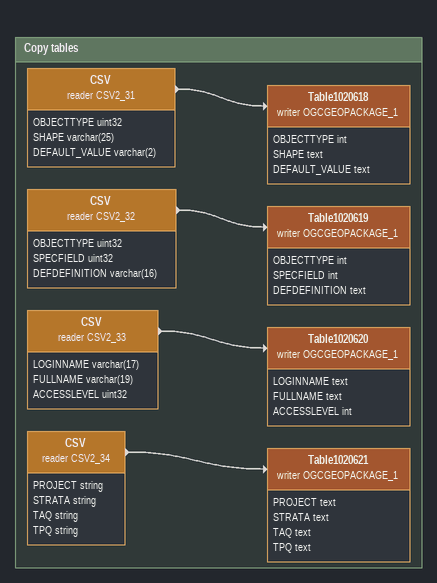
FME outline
Bookmark: Copy tables
CSV (reader CSV2_31)
    attributes: OBJECTTYPE uint32, SHAPE varchar(25), DEFAULT_VALUE varchar(2)
    -> Table1020618 (writer OGCGEOPACKAGE_1)
Table1020618 (writer OGCGEOPACKAGE_1)
    attributes: OBJECTTYPE int, SHAPE text, DEFAULT_VALUE text
CSV (reader CSV2_32)
    attributes: OBJECTTYPE uint32, SPECFIELD uint32, DEFDEFINITION varchar(16)
    -> Table1020619 (writer OGCGEOPACKAGE_1)
Table1020619 (writer OGCGEOPACKAGE_1)
    attributes: OBJECTTYPE int, SPECFIELD int, DEFDEFINITION text
CSV (reader CSV2_33)
    attributes: LOGINNAME varchar(17), FULLNAME varchar(19), ACCESSLEVEL uint32
    -> Table1020620 (writer OGCGEOPACKAGE_1)
Table1020620 (writer OGCGEOPACKAGE_1)
    attributes: LOGINNAME text, FULLNAME text, ACCESSLEVEL int
CSV (reader CSV2_34)
    attributes: PROJECT string, STRATA string, TAQ string, TPQ string
    -> Table1020621 (writer OGCGEOPACKAGE_1)
Table1020621 (writer OGCGEOPACKAGE_1)
    attributes: PROJECT text, STRATA text, TAQ text, TPQ text
